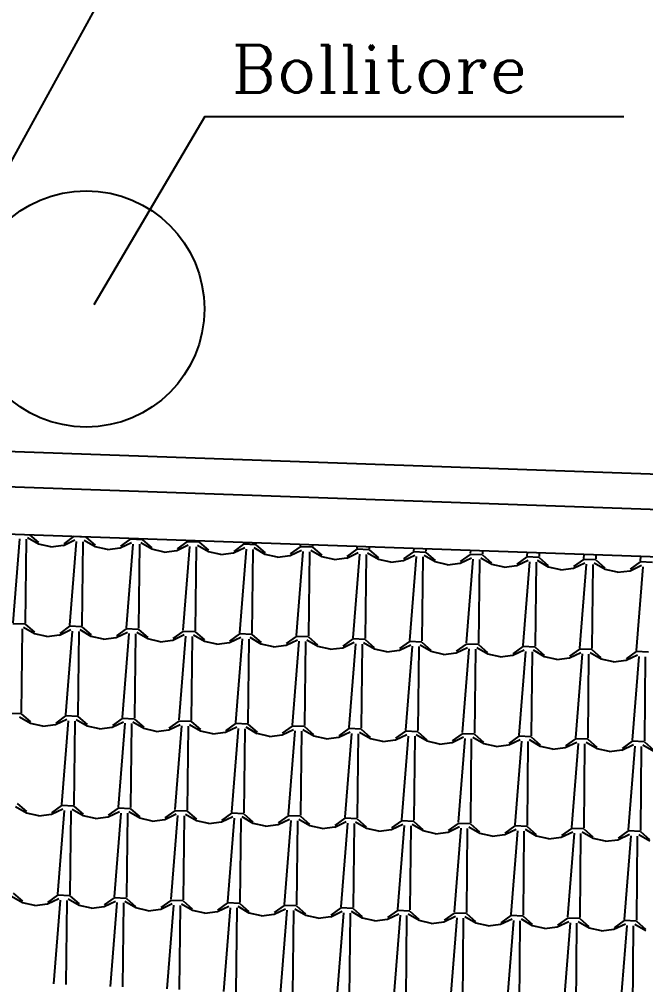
# Model space of a CAD drawing. Extents: x 1037 to 14540, y 1034 to 18285.
# Drawn here: x 9209.4 to 9474.5, y 1916.3 to 2325.1 of the extents above; entities that cross this region are included whole.
import ezdxf

# ---------------------------------------------------------------- set-up
doc = ezdxf.new("R2010")
doc.units = 0
doc.header["$LTSCALE"] = 100
doc.header["$MEASUREMENT"] = 0
doc.layers.get('0').update_dxf_attribs({"color": 240, "linetype": 'CONTINUOUS'})
doc.layers.add('proiezioni', color=252, linetype='CONTINUOUS')
doc.layers.add('retini copertura', color=32, linetype='CONTINUOUS')
doc.styles.add('TESTI', font='ROMANC.SHX', dxfattribs={"height": 0.2})

# ---------------------------------------------------------------- blocks, each defined once
blk = doc.blocks.new('*X1854')
at = {"color": 0}
for p, q in [((38.743, 21.0548), (38.7808, 21.022)), ((38.7012, 21.0377), (38.6729, 20.6831)), ((38.7288, 21.0366), (38.7254, 20.6809)), ((38.7813, 21.0154), (38.735, 21.0425)), ((38.8337, 21.0038), (38.7813, 21.0154)), ((38.8336, 21.0038), (38.8868, 21.0107)), ((38.8868, 21.0106), (38.9354, 21.0335)), ((38.9298, 21.0475), (38.8879, 21.0172)), ((38.941, 21.027), (38.9126, 20.6724)), ((38.9815, 21.0452), (38.9298, 21.0475)), ((38.9686, 21.0258), (38.9652, 20.6701)), ((39.021, 21.0046), (38.9748, 21.0318)), ((38.9815, 21.0452), (39.0206, 21.0113)), ((39.1266, 20.9999), (39.1751, 21.0228)), ((39.1696, 21.0368), (39.1276, 21.0065)), ((39.1808, 21.0163), (39.1524, 20.6617)), ((39.2213, 21.0345), (39.1696, 21.0368)), ((39.2084, 21.0151), (39.2049, 20.6594)), ((39.2608, 20.9939), (39.2145, 21.021)), ((39.2213, 21.0345), (39.2604, 21.0006)), ((39.3664, 20.9892), (39.4149, 21.0121)), ((39.4094, 21.0261), (39.3674, 20.9958)), ((39.4092, 21.0314), (39.4091, 21.0306)), ((39.461, 21.0237), (39.4094, 21.026)), ((39.5006, 20.9832), (39.4543, 21.0103)), ((39.461, 21.0237), (39.5001, 20.9899)), ((39.4617, 21.0295), (39.4617, 21.0283)), ((39.6491, 21.0153), (39.6072, 20.9851)), ((39.6491, 21.0229), (39.6489, 21.0199)), ((39.7008, 21.013), (39.6491, 21.0153)), ((39.7008, 21.013), (39.7399, 20.9791)), ((39.7015, 21.0211), (39.7014, 21.0175)), ((39.8891, 21.0145), (39.8887, 21.0091)), ((39.9413, 21.0127), (39.9412, 21.0068)), ((39.0734, 20.993), (39.0211, 21.0047)), ((39.0734, 20.993), (39.1266, 21)), ((39.3132, 20.9823), (39.2608, 20.994)), ((39.3132, 20.9823), (39.3664, 20.9892)), ((39.4205, 21.0056), (39.3922, 20.651)), ((39.4481, 21.0044), (39.4447, 20.6487)), ((39.5529, 20.9716), (39.5006, 20.9832)), ((39.5529, 20.9716), (39.6061, 20.9785)), ((39.6061, 20.9785), (39.6546, 21.0014)), ((39.6603, 20.9949), (39.6319, 20.6403)), ((39.6879, 20.9936), (39.6845, 20.6379)), ((39.7403, 20.9725), (39.6941, 20.9996)), ((39.7927, 20.9609), (39.7403, 20.9725)), ((39.7927, 20.9609), (39.8459, 20.9678)), ((39.8459, 20.9677), (39.8944, 20.9906)), ((39.8889, 21.0046), (39.8469, 20.9743)), ((39.9, 20.9841), (39.8717, 20.6295)), ((39.9406, 21.0023), (39.8889, 21.0046)), ((39.9276, 20.9829), (39.9242, 20.6272)), ((39.9801, 20.9617), (39.9338, 20.9889)), ((39.9406, 21.0023), (39.9796, 20.9684)), ((40.0856, 20.957), (40.1342, 20.9799)), ((40.1286, 20.9939), (40.0867, 20.9636)), ((40.1398, 20.9734), (40.1114, 20.6188)), ((40.129, 21.0061), (40.1284, 20.9984)), ((40.1803, 20.9916), (40.1286, 20.9939)), ((40.1674, 20.9722), (40.164, 20.6165)), ((40.2198, 20.951), (40.1736, 20.9781)), ((40.1803, 20.9916), (40.2194, 20.9577)), ((40.181, 21.0042), (40.181, 20.9961)), ((40.3254, 20.9463), (40.3739, 20.9692)), ((40.3684, 20.9831), (40.3265, 20.9529)), ((40.369, 20.9976), (40.3682, 20.9877)), ((40.4201, 20.9808), (40.3684, 20.9831)), ((40.4201, 20.9808), (40.4592, 20.9469)), ((40.4208, 20.9958), (40.4207, 20.9853)), ((40.6082, 20.9724), (40.5662, 20.9422)), ((40.6089, 20.9892), (40.6079, 20.977)), ((40.6598, 20.9701), (40.6082, 20.9724)), ((40.6598, 20.9701), (40.6989, 20.9362)), ((40.6606, 20.9874), (40.6605, 20.9746)), ((40.8488, 20.9808), (40.8477, 20.9663)), ((40.9004, 20.9789), (40.9002, 20.9639)), ((41.0888, 20.9723), (41.0874, 20.9555)), ((41.1401, 20.9705), (41.14, 20.9532)), ((40.0325, 20.9501), (39.9801, 20.9618)), ((40.0324, 20.9501), (40.0856, 20.9571)), ((40.2722, 20.9394), (40.2199, 20.951)), ((40.2722, 20.9394), (40.3254, 20.9463)), ((40.3795, 20.9627), (40.3512, 20.6081)), ((40.4072, 20.9614), (40.4037, 20.6057)), ((40.4596, 20.9403), (40.4133, 20.9674)), ((40.512, 20.9287), (40.4596, 20.9403)), ((40.512, 20.9287), (40.5652, 20.9356)), ((40.5652, 20.9356), (40.6137, 20.9584)), ((40.6193, 20.952), (40.5909, 20.5974)), ((40.6469, 20.9507), (40.6435, 20.595)), ((40.6994, 20.9296), (40.6531, 20.9567)), ((40.7517, 20.9179), (40.6994, 20.9296)), ((40.8049, 20.9248), (40.8534, 20.9477)), ((40.8479, 20.9617), (40.806, 20.9314)), ((40.8591, 20.9412), (40.8307, 20.5866)), ((40.8996, 20.9594), (40.8479, 20.9617)), ((40.8867, 20.94), (40.8832, 20.5843)), ((40.9391, 20.9188), (40.8929, 20.946)), ((40.8996, 20.9594), (40.9387, 20.9255)), ((41.0447, 20.9141), (41.0932, 20.937)), ((41.0877, 20.951), (41.0457, 20.9207)), ((41.0988, 20.9305), (41.0705, 20.5759)), ((41.1394, 20.9486), (41.0877, 20.951)), ((41.1264, 20.9292), (41.123, 20.5735)), ((41.1789, 20.9081), (41.1326, 20.9352)), ((41.1394, 20.9486), (41.1784, 20.9148)), ((41.3274, 20.9402), (41.2855, 20.91)), ((41.3287, 20.9639), (41.3272, 20.9448)), ((41.3791, 20.9379), (41.3274, 20.9402)), ((40.7517, 20.9179), (40.8049, 20.9249)), ((40.9915, 20.9072), (40.9391, 20.9189)), ((40.9915, 20.9072), (41.0447, 20.9141)), ((41.2313, 20.8965), (41.1789, 20.9081)), ((41.2312, 20.8965), (41.2844, 20.9034)), ((41.2844, 20.9034), (41.333, 20.9263)), ((41.3386, 20.9198), (41.3102, 20.5652)), ((38.7248, 20.6763), (38.6731, 20.6786)), ((38.7119, 20.657), (38.7084, 20.3012)), ((38.7643, 20.6357), (38.718, 20.6629)), ((38.7248, 20.6763), (38.7638, 20.6424)), ((38.8699, 20.631), (38.9184, 20.6539)), ((38.9129, 20.6679), (38.8709, 20.6376)), ((38.924, 20.6474), (38.8957, 20.2928)), ((38.9645, 20.6656), (38.9129, 20.6679)), ((38.9516, 20.6462), (38.9482, 20.2905)), ((39.0041, 20.625), (38.9578, 20.6522)), ((38.9645, 20.6656), (39.0036, 20.6317)), ((39.1096, 20.6203), (39.1581, 20.6432)), ((39.1526, 20.6572), (39.1107, 20.6269)), ((39.2043, 20.6548), (39.1526, 20.6572)), ((39.2438, 20.6143), (39.1976, 20.6414)), ((39.2043, 20.6548), (39.2434, 20.621)), ((39.3924, 20.6464), (39.3504, 20.6162)), ((39.444, 20.6441), (39.3924, 20.6464)), ((39.4441, 20.6441), (39.4831, 20.6102)), ((38.8167, 20.6241), (38.7643, 20.6358)), ((38.8167, 20.6241), (38.8698, 20.6311)), ((39.0564, 20.6134), (39.0041, 20.6251)), ((39.0564, 20.6134), (39.1096, 20.6203)), ((39.1638, 20.6367), (39.1354, 20.2821)), ((39.1914, 20.6355), (39.188, 20.2798)), ((39.2962, 20.6027), (39.2438, 20.6143)), ((39.2962, 20.6027), (39.3494, 20.6096)), ((39.3494, 20.6096), (39.3979, 20.6325)), ((39.4035, 20.626), (39.3752, 20.2714)), ((39.4311, 20.6248), (39.4277, 20.269)), ((39.4836, 20.6036), (39.4373, 20.6307)), ((39.536, 20.592), (39.4836, 20.6036)), ((39.5891, 20.5988), (39.6376, 20.6217)), ((39.6321, 20.6357), (39.5902, 20.6054)), ((39.6433, 20.6152), (39.6149, 20.2606)), ((39.6838, 20.6334), (39.6321, 20.6357)), ((39.6709, 20.614), (39.6675, 20.2583)), ((39.7233, 20.5928), (39.6771, 20.62)), ((39.6838, 20.6334), (39.7229, 20.5995)), ((39.8289, 20.5881), (39.8774, 20.611)), ((39.8719, 20.625), (39.8299, 20.5947)), ((39.883, 20.6045), (39.8547, 20.2499)), ((39.9236, 20.6227), (39.8719, 20.625)), ((39.9107, 20.6033), (39.9072, 20.2476)), ((39.9631, 20.5821), (39.9168, 20.6092)), ((39.9236, 20.6227), (39.9626, 20.5888)), ((40.0687, 20.5774), (40.1172, 20.6003)), ((40.1117, 20.6142), (40.0697, 20.584)), ((40.1633, 20.6119), (40.1117, 20.6142)), ((40.1633, 20.6119), (40.2024, 20.5781)), ((40.3514, 20.6035), (40.3095, 20.5733)), ((40.4031, 20.6012), (40.3514, 20.6035)), ((40.4031, 20.6012), (40.4422, 20.5673)), ((39.5359, 20.592), (39.5891, 20.5989)), ((39.7757, 20.5812), (39.7234, 20.5929)), ((39.7757, 20.5812), (39.8289, 20.5882)), ((40.0155, 20.5705), (39.9631, 20.5822)), ((40.0155, 20.5705), (40.0686, 20.5774)), ((40.1228, 20.5938), (40.0944, 20.2392)), ((40.1504, 20.5926), (40.147, 20.2368)), ((40.2029, 20.5714), (40.1566, 20.5985)), ((40.2552, 20.5598), (40.2029, 20.5714)), ((40.2552, 20.5598), (40.3084, 20.5667)), ((40.3084, 20.5667), (40.3569, 20.5896)), ((40.3626, 20.5831), (40.3342, 20.2285)), ((40.3902, 20.5818), (40.3867, 20.2261)), ((40.4426, 20.5607), (40.3963, 20.5878)), ((40.495, 20.5491), (40.4426, 20.5607)), ((40.5482, 20.5559), (40.5967, 20.5788)), ((40.5912, 20.5928), (40.5492, 20.5625)), ((40.6023, 20.5723), (40.574, 20.2177)), ((40.6428, 20.5905), (40.5912, 20.5928)), ((40.6299, 20.5711), (40.6265, 20.2154)), ((40.6824, 20.5499), (40.6361, 20.5771)), ((40.6429, 20.5905), (40.6819, 20.5566)), ((40.7879, 20.5452), (40.8364, 20.5681)), ((40.8309, 20.5821), (40.789, 20.5518)), ((40.8421, 20.5616), (40.8137, 20.207)), ((40.8826, 20.5797), (40.8309, 20.5821)), ((40.8697, 20.5604), (40.8663, 20.2046)), ((40.9221, 20.5392), (40.8759, 20.5663)), ((40.8826, 20.5798), (40.9217, 20.5459)), ((41.0707, 20.5713), (41.0287, 20.5411)), ((41.1224, 20.569), (41.0707, 20.5713)), ((41.1224, 20.569), (41.1615, 20.5351)), ((41.3105, 20.5606), (41.2685, 20.5304)), ((41.3621, 20.5583), (41.3105, 20.5606)), ((40.495, 20.5491), (40.5482, 20.556)), ((40.7348, 20.5383), (40.6824, 20.55)), ((40.7347, 20.5383), (40.7879, 20.5452)), ((40.9745, 20.5276), (40.9222, 20.5392)), ((40.9745, 20.5276), (41.0277, 20.5345)), ((41.0277, 20.5345), (41.0762, 20.5574)), ((41.0818, 20.5509), (41.0535, 20.1963)), ((41.1094, 20.5496), (41.106, 20.1939)), ((41.1619, 20.5285), (41.1156, 20.5556)), ((41.2143, 20.5169), (41.1619, 20.5285)), ((41.2143, 20.5169), (41.2675, 20.5238)), ((41.2675, 20.5238), (41.316, 20.5466)), ((41.3216, 20.5402), (41.2932, 20.1856)), ((41.3492, 20.5389), (41.3458, 20.1832)), ((38.7078, 20.2967), (38.6561, 20.299)), ((38.7473, 20.2561), (38.701, 20.2833)), ((38.7078, 20.2967), (38.7469, 20.2628)), ((38.8529, 20.2514), (38.9014, 20.2743)), ((38.8959, 20.2883), (38.8539, 20.258)), ((38.9475, 20.2859), (38.8959, 20.2883)), ((38.9475, 20.286), (38.9866, 20.2521)), ((39.1356, 20.2775), (39.0937, 20.2473)), ((39.1873, 20.2752), (39.1356, 20.2775)), ((39.1873, 20.2752), (39.2264, 20.2413)), ((38.7997, 20.2445), (38.7473, 20.2562)), ((38.7997, 20.2445), (38.8529, 20.2514)), ((38.907, 20.2678), (38.8787, 19.9132)), ((38.9346, 20.2666), (38.9312, 19.9109)), ((38.9871, 20.2454), (38.9408, 20.2725)), ((39.0394, 20.2338), (38.9871, 20.2454)), ((39.0394, 20.2338), (39.0926, 20.2407)), ((39.0926, 20.2407), (39.1411, 20.2636)), ((39.1468, 20.2571), (39.1184, 19.9025)), ((39.1744, 20.2559), (39.171, 19.9002)), ((39.2268, 20.2347), (39.1806, 20.2618)), ((39.2792, 20.2231), (39.2269, 20.2347)), ((39.3324, 20.23), (39.3809, 20.2528)), ((39.3754, 20.2668), (39.3334, 20.2366)), ((39.3865, 20.2463), (39.3582, 19.8917)), ((39.4271, 20.2645), (39.3754, 20.2668)), ((39.4142, 20.2451), (39.4107, 19.8894)), ((39.4666, 20.2239), (39.4203, 20.2511)), ((39.4271, 20.2645), (39.4661, 20.2306)), ((39.5722, 20.2192), (39.6207, 20.2421)), ((39.6151, 20.2561), (39.5732, 20.2258)), ((39.6263, 20.2356), (39.5979, 19.881)), ((39.6668, 20.2538), (39.6152, 20.2561)), ((39.6539, 20.2344), (39.6505, 19.8787)), ((39.7064, 20.2132), (39.6601, 20.2403)), ((39.6668, 20.2538), (39.7059, 20.2199)), ((39.8549, 20.2454), (39.813, 20.2151)), ((39.9066, 20.243), (39.8549, 20.2454)), ((39.9066, 20.243), (39.9457, 20.2092)), ((40.0947, 20.2346), (40.0527, 20.2044)), ((40.1463, 20.2323), (40.0947, 20.2346)), ((40.1463, 20.2323), (40.1854, 20.1984)), ((39.2792, 20.2231), (39.3324, 20.23)), ((39.519, 20.2123), (39.4666, 20.224)), ((39.519, 20.2123), (39.5721, 20.2193)), ((39.7587, 20.2016), (39.7064, 20.2133)), ((39.7587, 20.2016), (39.8119, 20.2085)), ((39.8119, 20.2085), (39.8604, 20.2314)), ((39.8661, 20.2249), (39.8377, 19.8703)), ((39.8937, 20.2237), (39.8902, 19.868)), ((39.9461, 20.2025), (39.8998, 20.2296)), ((39.9985, 20.1909), (39.9461, 20.2025)), ((39.9985, 20.1909), (40.0517, 20.1978)), ((40.0517, 20.1978), (40.1002, 20.2207)), ((40.1058, 20.2142), (40.0775, 19.8596)), ((40.1334, 20.2129), (40.13, 19.8572)), ((40.1859, 20.1918), (40.1396, 20.2189)), ((40.2383, 20.1802), (40.1859, 20.1918)), ((40.2914, 20.187), (40.3399, 20.2099)), ((40.3344, 20.2239), (40.2925, 20.1936)), ((40.3456, 20.2034), (40.3172, 19.8488)), ((40.3861, 20.2216), (40.3344, 20.2239)), ((40.3732, 20.2022), (40.3698, 19.8465)), ((40.4256, 20.181), (40.3794, 20.2082)), ((40.3861, 20.2216), (40.4252, 20.1877)), ((40.5312, 20.1763), (40.5797, 20.1992)), ((40.5742, 20.2132), (40.5322, 20.1829)), ((40.5853, 20.1927), (40.557, 19.8381)), ((40.6259, 20.2109), (40.5742, 20.2132)), ((40.6129, 20.1915), (40.6095, 19.8358)), ((40.6654, 20.1703), (40.6191, 20.1974)), ((40.6259, 20.2109), (40.6649, 20.177)), ((40.8139, 20.2024), (40.772, 20.1722)), ((40.8656, 20.2001), (40.814, 20.2024)), ((40.8656, 20.2001), (40.9047, 20.1663)), ((41.0537, 20.1917), (41.0118, 20.1615)), ((41.1054, 20.1894), (41.0537, 20.1917)), ((40.2382, 20.1802), (40.2914, 20.1871)), ((40.478, 20.1694), (40.4257, 20.1811)), ((40.478, 20.1694), (40.5312, 20.1764)), ((40.7178, 20.1587), (40.6654, 20.1703)), ((40.7178, 20.1587), (40.7709, 20.1656)), ((40.771, 20.1656), (40.8195, 20.1885)), ((40.8251, 20.182), (40.7967, 19.8274)), ((40.8527, 20.1807), (40.8493, 19.825)), ((40.9052, 20.1596), (40.8589, 20.1867)), ((40.9575, 20.148), (40.9052, 20.1596)), ((40.9575, 20.148), (41.0107, 20.1549)), ((41.0107, 20.1549), (41.0592, 20.1777)), ((41.0648, 20.1713), (41.0365, 19.8167)), ((41.0925, 20.17), (41.089, 19.8143)), ((41.1449, 20.1489), (41.0986, 20.176)), ((41.1054, 20.1894), (41.1445, 20.1555)), ((41.2505, 20.1441), (41.299, 20.167)), ((41.2935, 20.181), (41.2515, 20.1507)), ((41.3046, 20.1606), (41.2763, 19.806)), ((41.3451, 20.1787), (41.2935, 20.181)), ((41.3322, 20.1593), (41.3288, 19.8036)), ((41.3847, 20.1381), (41.3384, 20.1653)), ((41.3451, 20.1787), (41.3842, 20.1448)), ((41.1973, 20.1372), (41.1449, 20.1489)), ((41.1973, 20.1372), (41.2505, 20.1442)), ((38.6908, 19.9171), (38.7299, 19.8832)), ((38.8789, 19.9086), (38.8369, 19.8784)), ((38.9306, 19.9063), (38.8789, 19.9086)), ((38.9306, 19.9063), (38.9696, 19.8724)), ((38.7303, 19.8765), (38.6841, 19.9036)), ((38.7827, 19.8649), (38.7303, 19.8765)), ((38.7827, 19.8649), (38.8359, 19.8718)), ((38.8359, 19.8718), (38.8844, 19.8947)), ((38.89, 19.8882), (38.8617, 19.5336)), ((38.9177, 19.887), (38.9142, 19.5313)), ((38.9701, 19.8658), (38.9238, 19.8929)), ((39.0225, 19.8542), (38.9701, 19.8658)), ((39.0756, 19.8611), (39.1242, 19.8839)), ((39.1186, 19.8979), (39.0767, 19.8677)), ((39.1298, 19.8774), (39.1014, 19.5228)), ((39.1703, 19.8956), (39.1186, 19.8979)), ((39.1574, 19.8762), (39.154, 19.5205)), ((39.2099, 19.8551), (39.1636, 19.8822)), ((39.1703, 19.8956), (39.2094, 19.8617)), ((39.3154, 19.8503), (39.3639, 19.8732)), ((39.3584, 19.8872), (39.3165, 19.8569)), ((39.3696, 19.8667), (39.3412, 19.5121)), ((39.4101, 19.8849), (39.3584, 19.8872)), ((39.3972, 19.8655), (39.3937, 19.5098)), ((39.4496, 19.8443), (39.4033, 19.8715)), ((39.4101, 19.8849), (39.4492, 19.851)), ((39.5982, 19.8765), (39.5562, 19.8462)), ((39.6498, 19.8741), (39.5982, 19.8765)), ((39.6498, 19.8741), (39.6889, 19.8403)), ((39.8379, 19.8657), (39.796, 19.8355)), ((39.8896, 19.8634), (39.8379, 19.8657)), ((39.0225, 19.8542), (39.0756, 19.8611)), ((39.2622, 19.8434), (39.2099, 19.8551)), ((39.2622, 19.8434), (39.3154, 19.8504)), ((39.502, 19.8327), (39.4496, 19.8444)), ((39.502, 19.8327), (39.5552, 19.8396)), ((39.5552, 19.8396), (39.6037, 19.8625)), ((39.6093, 19.856), (39.581, 19.5014)), ((39.6369, 19.8548), (39.6335, 19.4991)), ((39.6894, 19.8336), (39.6431, 19.8607)), ((39.7417, 19.822), (39.6894, 19.8336)), ((39.7417, 19.822), (39.7949, 19.8289)), ((39.7949, 19.8289), (39.8434, 19.8518)), ((39.8491, 19.8453), (39.8207, 19.4907)), ((39.8767, 19.844), (39.8733, 19.4883)), ((39.9291, 19.8229), (39.8829, 19.85)), ((39.8896, 19.8634), (39.9287, 19.8295)), ((40.0347, 19.8181), (40.0832, 19.841)), ((40.0777, 19.855), (40.0357, 19.8247)), ((40.0888, 19.8345), (40.0605, 19.4799)), ((40.1294, 19.8527), (40.0777, 19.855)), ((40.1164, 19.8333), (40.113, 19.4776)), ((40.1689, 19.8121), (40.1226, 19.8393)), ((40.1294, 19.8527), (40.1684, 19.8188)), ((40.2744, 19.8074), (40.323, 19.8303)), ((40.3174, 19.8443), (40.2755, 19.814)), ((40.3286, 19.8238), (40.3002, 19.4692)), ((40.3691, 19.842), (40.3174, 19.8443)), ((40.4086, 19.8014), (40.3624, 19.8285)), ((40.3691, 19.842), (40.4082, 19.8081)), ((40.5572, 19.8336), (40.5153, 19.8033)), ((40.6089, 19.8312), (40.5572, 19.8335)), ((40.6089, 19.8312), (40.648, 19.7974)), ((39.9815, 19.8113), (39.9291, 19.8229)), ((39.9815, 19.8113), (40.0347, 19.8182)), ((40.2213, 19.8005), (40.1689, 19.8122)), ((40.2213, 19.8005), (40.2744, 19.8075)), ((40.3562, 19.8226), (40.3528, 19.4669)), ((40.461, 19.7898), (40.4087, 19.8014)), ((40.461, 19.7898), (40.5142, 19.7967)), ((40.5142, 19.7967), (40.5627, 19.8196)), ((40.5683, 19.8131), (40.54, 19.4585)), ((40.596, 19.8119), (40.5925, 19.4561)), ((40.6484, 19.7907), (40.6021, 19.8178)), ((40.7008, 19.7791), (40.6484, 19.7907)), ((40.7008, 19.7791), (40.754, 19.786)), ((40.754, 19.786), (40.8025, 19.8089)), ((40.797, 19.8228), (40.755, 19.7926)), ((40.8081, 19.8024), (40.7797, 19.4478)), ((40.8486, 19.8205), (40.797, 19.8228)), ((40.8357, 19.8011), (40.8323, 19.4454)), ((40.8882, 19.78), (40.8419, 19.8071)), ((40.8486, 19.8205), (40.8877, 19.7866)), ((40.9937, 19.7752), (41.0422, 19.7981)), ((41.0367, 19.8121), (40.9948, 19.7818)), ((41.0479, 19.7917), (41.0195, 19.4371)), ((41.0884, 19.8098), (41.0367, 19.8121)), ((41.0755, 19.7904), (41.072, 19.4347)), ((41.1279, 19.7692), (41.0817, 19.7964)), ((41.0884, 19.8098), (41.1275, 19.7759)), ((41.2335, 19.7645), (41.282, 19.7874)), ((41.2765, 19.8014), (41.2345, 19.7711)), ((41.3282, 19.7991), (41.2765, 19.8014)), ((41.3677, 19.7585), (41.3214, 19.7856)), ((41.3282, 19.7991), (41.3672, 19.7652)), ((40.9405, 19.7683), (40.8882, 19.78)), ((40.9405, 19.7683), (40.9937, 19.7753)), ((41.1803, 19.7576), (41.1279, 19.7693)), ((41.1803, 19.7576), (41.2335, 19.7645)), ((41.2876, 19.7809), (41.2593, 19.4263)), ((41.3152, 19.7797), (41.3118, 19.4239)), ((38.6738, 19.5374), (38.7129, 19.5036)), ((38.7133, 19.4969), (38.6671, 19.524)), ((38.7657, 19.4853), (38.7134, 19.4969)), ((38.8189, 19.4922), (38.8674, 19.5151)), ((38.8619, 19.529), (38.82, 19.4988)), ((38.8731, 19.5085), (38.8447, 19.1539)), ((38.9136, 19.5267), (38.8619, 19.529)), ((38.9007, 19.5074), (38.8972, 19.1516)), ((38.9531, 19.4862), (38.9068, 19.5133)), ((38.9136, 19.5267), (38.9527, 19.4928)), ((39.0587, 19.4814), (39.1072, 19.5043)), ((39.1017, 19.5183), (39.0597, 19.488)), ((39.1128, 19.4978), (39.0845, 19.1432)), ((39.1533, 19.516), (39.1017, 19.5183)), ((39.1404, 19.4966), (39.137, 19.1409)), ((39.1929, 19.4754), (39.1466, 19.5026)), ((39.1533, 19.516), (39.1924, 19.4821)), ((39.3414, 19.5076), (39.2995, 19.4773)), ((39.3931, 19.5053), (39.3414, 19.5076)), ((39.3931, 19.5053), (39.4322, 19.4714)), ((39.5812, 19.4968), (39.5392, 19.4666)), ((39.6329, 19.4945), (39.5812, 19.4968)), ((38.7657, 19.4853), (38.8189, 19.4922)), ((39.0055, 19.4745), (38.9531, 19.4862)), ((39.0055, 19.4745), (39.0587, 19.4815)), ((39.2452, 19.4638), (39.1929, 19.4755)), ((39.2452, 19.4638), (39.2984, 19.4707)), ((39.2984, 19.4707), (39.3469, 19.4936)), ((39.3526, 19.4871), (39.3242, 19.1325)), ((39.3802, 19.4859), (39.3768, 19.1302)), ((39.4326, 19.4647), (39.3864, 19.4918)), ((39.485, 19.4531), (39.4326, 19.4647)), ((39.485, 19.4531), (39.5382, 19.46)), ((39.5382, 19.46), (39.5867, 19.4829)), ((39.5923, 19.4764), (39.564, 19.1218)), ((39.6199, 19.4752), (39.6165, 19.1194)), ((39.6724, 19.454), (39.6261, 19.4811)), ((39.6329, 19.4945), (39.6719, 19.4606)), ((39.7779, 19.4493), (39.8264, 19.4721)), ((39.8209, 19.4861), (39.779, 19.4559)), ((39.8321, 19.4656), (39.8037, 19.111)), ((39.8726, 19.4838), (39.8209, 19.4861)), ((39.8597, 19.4644), (39.8563, 19.1087)), ((39.9121, 19.4433), (39.8659, 19.4704)), ((39.8726, 19.4838), (39.9117, 19.4499)), ((40.0177, 19.4385), (40.0662, 19.4614)), ((40.0607, 19.4754), (40.0188, 19.4451)), ((40.1124, 19.4731), (40.0607, 19.4754)), ((40.1519, 19.4325), (40.1056, 19.4597)), ((40.1124, 19.4731), (40.1515, 19.4392)), ((40.3005, 19.4647), (40.2585, 19.4344)), ((40.3521, 19.4623), (40.3005, 19.4647)), ((40.3521, 19.4623), (40.3912, 19.4285)), ((39.7248, 19.4424), (39.6724, 19.454)), ((39.7247, 19.4424), (39.7779, 19.4493)), ((39.9645, 19.4316), (39.9122, 19.4433)), ((39.9645, 19.4316), (40.0177, 19.4386)), ((40.0718, 19.4549), (40.0435, 19.1003)), ((40.0995, 19.4537), (40.096, 19.098)), ((40.2043, 19.4209), (40.1519, 19.4326)), ((40.2043, 19.4209), (40.2575, 19.4278)), ((40.2575, 19.4278), (40.306, 19.4507)), ((40.3116, 19.4442), (40.2832, 19.0896)), ((40.3392, 19.443), (40.3358, 19.0872)), ((40.3917, 19.4218), (40.3454, 19.4489)), ((40.444, 19.4102), (40.3917, 19.4218)), ((40.444, 19.4102), (40.4972, 19.4171)), ((40.4972, 19.4171), (40.5457, 19.44)), ((40.5402, 19.4539), (40.4983, 19.4237)), ((40.5514, 19.4335), (40.523, 19.0789)), ((40.5919, 19.4516), (40.5402, 19.4539)), ((40.579, 19.4322), (40.5755, 19.0765)), ((40.6314, 19.4111), (40.5852, 19.4382)), ((40.5919, 19.4516), (40.631, 19.4177)), ((40.737, 19.4063), (40.7855, 19.4292)), ((40.78, 19.4432), (40.738, 19.4129)), ((40.7911, 19.4228), (40.7628, 19.0682)), ((40.8317, 19.4409), (40.78, 19.4432)), ((40.8187, 19.4215), (40.8153, 19.0658)), ((40.8712, 19.4003), (40.8249, 19.4275)), ((40.8317, 19.4409), (40.8707, 19.407)), ((40.9767, 19.3956), (41.0252, 19.4185)), ((41.0197, 19.4325), (40.9778, 19.4022)), ((41.0714, 19.4302), (41.0197, 19.4325)), ((41.1109, 19.3896), (41.0647, 19.4167)), ((41.0714, 19.4302), (41.1105, 19.3963)), ((41.2595, 19.4217), (41.2176, 19.3915)), ((41.3112, 19.4194), (41.2595, 19.4217)), ((41.3112, 19.4194), (41.3503, 19.3856)), ((40.6838, 19.3995), (40.6314, 19.4111)), ((40.6838, 19.3995), (40.737, 19.4064)), ((40.9236, 19.3887), (40.8712, 19.4004)), ((40.9235, 19.3887), (40.9767, 19.3956)), ((41.0309, 19.412), (41.0025, 19.0574)), ((41.0585, 19.4108), (41.0551, 19.0551)), ((41.1633, 19.378), (41.111, 19.3896)), ((41.1633, 19.378), (41.2165, 19.3849)), ((41.2165, 19.3849), (41.265, 19.4078)), ((41.2706, 19.4013), (41.2423, 19.0467)), ((41.2982, 19.4), (41.2948, 19.0443)), ((41.3507, 19.3789), (41.3044, 19.406))]:
    blk.add_line(p, q, dxfattribs=at)

msp = doc.modelspace()

# ---------------------------------------------------------------- linework, layer by layer
at = {"layer": 'proiezioni'}
for p, q in [((9147.88, 2158.94), (9386.65, 2594.1)), ((9287.88, 2283.93), (9241, 2204.14)), ((9287.88, 2283.93), (9465.17, 2283.93)), ((9829.68, 2105.13), (6765.29, 2212.89)), ((9825.55, 2120.28), (7316.29, 2208.1)), ((9815.92, 2085.6), (6734.38, 2193.96))]:
    msp.add_line(p, q, dxfattribs=at)
msp.add_circle((9237.74, 2202.46), 50, dxfattribs=at)

# ---------------------------------------------------------------- block references
at = {"layer": 'retini copertura', "xscale": 100, "yscale": 100, "zscale": 100}
msp.add_blockref('*X1854', (5339.41, 1.3), dxfattribs=at)

# ---------------------------------------------------------------- texts
at = {"layer": 'proiezioni', "style": 'TESTI'}
msp.add_text('Bollitore', height=20, dxfattribs=at).set_placement((9299.33, 2294.12))

doc.saveas('drawing.dxf')
